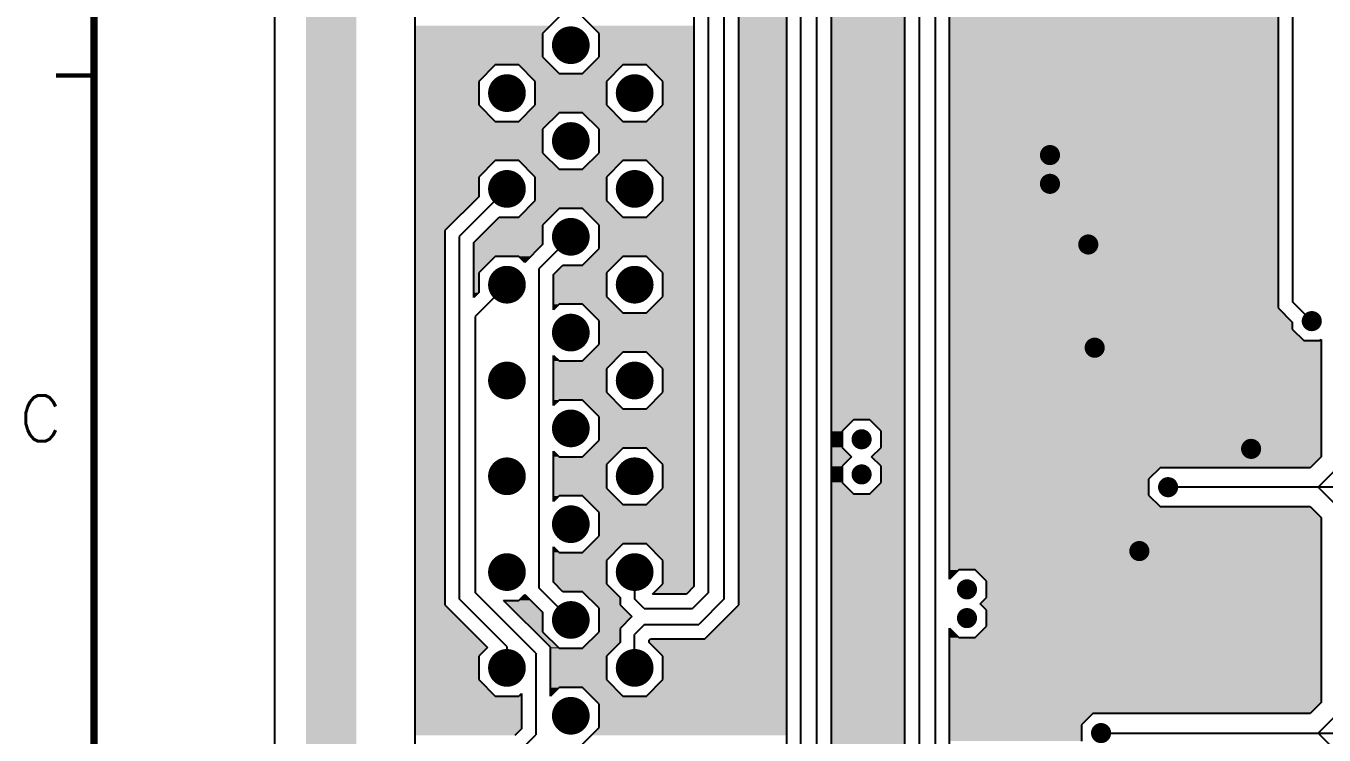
# Model space of a CAD drawing. Extents: x 295 to 953, y 10 to 290.
# Drawn here: x 487.5 to 572.7, y 151.7 to 198.2 of the extents above; entities that cross this region are included whole.
import ezdxf
from ezdxf.enums import TextEntityAlignment as Align

# ---------------------------------------------------------------- set-up
doc = ezdxf.new("R2010")
doc.units = 0
doc.header["$LTSCALE"] = 5
doc.header["$MEASUREMENT"] = 0
doc.layers.get('0').update_dxf_attribs({"linetype": 'CONTINUOUS', "lineweight": 25})
for name, color, linetype in [('L1-TOP_GBR', 7, 'CONTINUOUS'), ('문자', 4, 'CONTINUOUS'), ('테두리', 3, 'CONTINUOUS')]:
    doc.layers.add(name, color=color, linetype=linetype)
doc.styles.get("Standard").update_dxf_attribs({"font": 'simplex.shx'})

# ---------------------------------------------------------------- blocks, each defined once
blk = doc.blocks.new('C')
at = {"layer": '테두리'}
for points, const_width in [([(15, 285), (15, 15), (405, 15), (405, 285), (15, 285)], 0.5), ([(12.5, 195), (15, 195)], 0.3)]:
    blk.add_lwpolyline(points, dxfattribs=dict(at, const_width=const_width))
at = {"layer": '문자'}
blk.add_text('C', height=3, dxfattribs=at).set_placement((11.5, 172.5), align=Align.MIDDLE)

msp = doc.modelspace()

# ---------------------------------------------------------------- linework, layer by layer
for points, const_width in [([(522.654, 196.985, 1), (523.892, 196.985, 1)], 1.238), ([(518.463, 193.842, 1), (519.701, 193.842, 1)], 1.238), ([(526.845, 193.842, 1), (528.083, 193.842, 1)], 1.238), ([(522.654, 190.699, 1), (523.892, 190.699, 1)], 1.238), ([(554.392, 189.775, 1), (555.052, 189.775, 1)], 0.66), ([(518.463, 187.556, 1), (519.701, 187.556, 1)], 1.238), ([(526.845, 187.556, 1), (528.083, 187.556, 1)], 1.238), ([(554.392, 187.889, 1), (555.052, 187.889, 1)], 0.66), ([(522.654, 184.412, 1), (523.892, 184.412, 1)], 1.238), ([(556.906, 183.908, 1), (557.566, 183.908, 1)], 0.66), ([(518.463, 181.269, 1), (519.701, 181.269, 1)], 1.238), ([(526.845, 181.269, 1), (528.083, 181.269, 1)], 1.238), ([(522.654, 178.126, 1), (523.892, 178.126, 1)], 1.238), ([(571.575, 178.878, 1), (572.235, 178.878, 1)], 0.66), ([(557.326, 177.134, 1), (557.986, 177.134, 1)], 0.66), ([(518.463, 174.983, 1), (519.701, 174.983, 1)], 1.238), ([(526.845, 174.983, 1), (528.083, 174.983, 1)], 1.238), ([(522.654, 171.839, 1), (523.892, 171.839, 1)], 1.238), ([(542.028, 171.125, 1), (542.688, 171.125, 1)], 0.66), ([(567.593, 170.496, 1), (568.253, 170.496, 1)], 0.66), ([(518.463, 168.696, 1), (519.701, 168.696, 1)], 1.238), ([(526.845, 168.696, 1), (528.083, 168.696, 1)], 1.238), ([(542.028, 168.82, 1), (542.688, 168.82, 1)], 0.66), ([(562.145, 167.982, 1), (562.805, 167.982, 1)], 0.66), ([(522.654, 165.553, 1), (523.892, 165.553, 1)], 1.238), ([(560.259, 163.791, 1), (560.919, 163.791, 1)], 0.66), ([(518.463, 162.41, 1), (519.701, 162.41, 1)], 1.238), ([(526.845, 162.41, 1), (528.083, 162.41, 1)], 1.238), ([(548.944, 161.276, 1), (549.604, 161.276, 1)], 0.66), ([(522.654, 159.267, 1), (523.892, 159.267, 1)], 1.238), ([(548.944, 159.39, 1), (549.604, 159.39, 1)], 0.66), ([(518.463, 156.123, 1), (519.701, 156.123, 1)], 1.238), ([(526.845, 156.123, 1), (528.083, 156.123, 1)], 1.238), ([(522.654, 152.98, 1), (523.892, 152.98, 1)], 1.238), ([(557.745, 151.846, 1), (558.405, 151.846, 1)], 0.66)]:
    msp.add_lwpolyline(points, format="xyb", close=True, dxfattribs=dict(const_width=const_width))
at = {"layer": 'L1-TOP_GBR'}
for p, q in [((503.828, 231.85), (503.828, 103.15)), ((503.828, 231.85), (503.828, 103.15)), ((513.026, 230.192), (513.026, 100.914)), ((537.428, 230.82), (537.428, 131.492)), ((538.377, 131.099), (538.377, 230.428)), ((539.425, 130.68), (539.425, 230.009)), ((540.373, 130.288), (540.373, 229.616)), ((545.181, 220.972), (545.181, 112.213)), ((546.13, 220.579), (546.13, 111.821)), ((547.178, 220.16), (547.178, 111.402)), ((548.127, 161.938), (548.127, 219.498)), ((531.351, 213.218), (531.351, 161.458)), ((532.3, 161.065), (532.3, 212.825)), ((533.348, 160.646), (533.348, 212.406)), ((534.296, 160.253), (534.296, 211.535)), ((569.699, 206.513), (569.699, 179.743)), ((570.648, 206.12), (570.648, 180.136)), ((522.504, 198.842), (521.417, 197.754)), ((525.129, 197.754), (524.042, 198.842)), ((521.417, 197.754), (521.417, 196.217)), ((525.129, 196.217), (525.129, 197.754)), ((521.417, 196.217), (522.504, 195.129)), ((524.042, 195.129), (525.129, 196.217)), ((518.313, 195.698), (517.226, 194.611)), ((519.851, 195.698), (518.313, 195.698)), ((520.938, 194.611), (519.851, 195.698)), ((522.504, 195.129), (524.042, 195.129)), ((526.695, 195.698), (525.608, 194.611)), ((528.233, 195.698), (526.695, 195.698)), ((529.32, 194.611), (528.233, 195.698)), ((517.226, 194.611), (517.226, 193.073)), ((520.938, 193.073), (520.938, 194.611)), ((525.608, 194.611), (525.608, 193.073)), ((529.32, 193.073), (529.32, 194.611)), ((517.226, 193.073), (518.313, 191.986)), ((519.851, 191.986), (520.938, 193.073)), ((522.504, 192.555), (521.417, 191.468)), ((524.042, 192.555), (522.504, 192.555)), ((525.129, 191.468), (524.042, 192.555)), ((525.608, 193.073), (526.695, 191.986)), ((528.233, 191.986), (529.32, 193.073)), ((518.313, 191.986), (519.851, 191.986)), ((526.695, 191.986), (528.233, 191.986)), ((521.417, 191.468), (521.417, 189.93)), ((525.129, 189.93), (525.129, 191.468)), ((518.313, 189.412), (517.226, 188.325)), ((519.851, 189.412), (518.313, 189.412)), ((520.938, 188.325), (519.851, 189.412)), ((521.417, 189.93), (522.504, 188.843)), ((524.042, 188.843), (525.129, 189.93)), ((526.695, 189.412), (525.608, 188.325)), ((528.233, 189.412), (526.695, 189.412)), ((529.32, 188.325), (528.233, 189.412)), ((517.226, 188.325), (517.226, 187.041)), ((520.938, 186.787), (520.938, 188.325)), ((522.504, 188.843), (524.042, 188.843)), ((525.608, 188.325), (525.608, 186.787)), ((529.32, 186.787), (529.32, 188.325)), ((519.082, 187.556), (515.955, 184.429)), ((517.226, 187.041), (515.006, 184.822)), ((519.851, 185.699), (520.938, 186.787)), ((525.608, 186.787), (526.695, 185.699)), ((528.233, 185.699), (529.32, 186.787)), ((522.504, 186.269), (521.417, 185.181)), ((524.042, 186.269), (522.504, 186.269)), ((525.129, 185.181), (524.042, 186.269)), ((516.904, 184.036), (518.567, 185.699)), ((518.567, 185.699), (519.851, 185.699)), ((521.417, 185.181), (521.417, 183.898)), ((525.129, 183.644), (525.129, 185.181)), ((526.695, 185.699), (528.233, 185.699)), ((515.006, 184.822), (515.006, 160.253)), ((515.955, 184.429), (515.955, 160.646)), ((516.904, 180.433), (516.904, 184.036)), ((523.273, 184.412), (521.194, 182.333)), ((521.417, 183.898), (520.248, 182.73)), ((524.042, 182.556), (525.129, 183.644)), ((518.313, 183.125), (517.226, 182.038)), ((519.851, 183.125), (518.313, 183.125)), ((520.248, 182.73), (519.851, 183.125)), ((521.194, 161.345), (521.194, 182.333)), ((522.143, 181.941), (522.758, 182.556)), ((522.758, 182.556), (524.042, 182.556)), ((526.695, 183.125), (525.608, 182.038)), ((528.233, 183.125), (526.695, 183.125)), ((529.32, 182.038), (528.233, 183.125)), ((517.226, 182.038), (517.226, 180.754)), ((522.143, 179.621), (522.143, 181.941)), ((525.608, 182.038), (525.608, 180.5)), ((529.32, 180.5), (529.32, 182.038)), ((517.226, 180.754), (516.904, 180.433)), ((519.082, 181.269), (517.003, 179.19)), ((522.504, 179.982), (522.143, 179.621)), ((524.042, 179.982), (522.504, 179.982)), ((525.129, 178.895), (524.042, 179.982)), ((525.608, 180.5), (526.695, 179.413)), ((528.233, 179.413), (529.32, 180.5)), ((571.905, 178.878), (570.648, 180.136)), ((517.003, 179.19), (517.003, 161.065)), ((526.695, 179.413), (528.233, 179.413)), ((569.699, 179.743), (570.626, 178.816)), ((525.129, 177.357), (525.129, 178.895)), ((570.626, 178.816), (570.626, 178.349)), ((570.626, 178.349), (571.375, 177.6)), ((524.042, 176.27), (525.129, 177.357)), ((571.375, 177.6), (572.435, 177.6)), ((572.435, 177.6), (572.512, 177.677)), ((572.512, 177.677), (572.512, 169.978)), ((522.143, 176.631), (522.504, 176.27)), ((522.143, 173.334), (522.143, 176.631)), ((526.695, 176.839), (525.608, 175.752)), ((528.233, 176.839), (526.695, 176.839)), ((529.32, 175.752), (528.233, 176.839)), ((522.504, 176.27), (524.042, 176.27)), ((525.608, 175.752), (525.608, 174.214)), ((529.32, 174.214), (529.32, 175.752)), ((525.608, 174.214), (526.695, 173.126)), ((528.233, 173.126), (529.32, 174.214)), ((522.504, 173.696), (522.143, 173.334)), ((524.042, 173.696), (522.504, 173.696)), ((525.129, 172.608), (524.042, 173.696)), ((526.695, 173.126), (528.233, 173.126)), ((525.129, 171.071), (525.129, 172.608)), ((541.829, 172.404), (541.08, 171.655)), ((542.888, 172.404), (541.829, 172.404)), ((543.637, 171.655), (542.888, 172.404)), ((541.08, 171.655), (541.08, 170.595)), ((543.637, 170.595), (543.637, 171.655)), ((524.042, 169.983), (525.129, 171.071)), ((526.695, 170.552), (525.608, 169.465)), ((528.233, 170.552), (526.695, 170.552)), ((529.32, 169.465), (528.233, 170.552)), ((541.08, 170.595), (541.702, 169.973)), ((543.015, 169.973), (543.637, 170.595)), ((522.143, 170.345), (522.504, 169.983)), ((522.143, 167.048), (522.143, 170.345)), ((522.504, 169.983), (524.042, 169.983)), ((541.702, 169.973), (541.08, 169.35)), ((543.637, 169.35), (543.015, 169.973)), ((572.512, 169.978), (571.794, 169.261)), ((525.608, 169.465), (525.608, 167.927)), ((529.32, 167.927), (529.32, 169.465)), ((541.08, 169.35), (541.08, 168.29)), ((543.637, 168.29), (543.637, 169.35)), ((561.945, 169.261), (561.196, 168.511)), ((571.794, 169.261), (561.945, 169.261)), ((573.791, 169.449), (572.324, 167.982)), ((525.608, 167.927), (526.695, 166.84)), ((528.233, 166.84), (529.32, 167.927)), ((541.08, 168.29), (541.829, 167.541)), ((542.888, 167.541), (543.637, 168.29)), ((561.196, 168.511), (561.196, 167.452)), ((572.324, 167.982), (562.475, 167.982)), ((572.324, 167.982), (573.791, 166.515)), ((573.791, 167.982), (572.324, 167.982)), ((522.504, 167.409), (522.143, 167.048)), ((524.042, 167.409), (522.504, 167.409)), ((525.129, 166.322), (524.042, 167.409)), ((541.829, 167.541), (542.888, 167.541)), ((561.196, 167.452), (561.945, 166.703)), ((525.129, 164.784), (525.129, 166.322)), ((526.695, 166.84), (528.233, 166.84)), ((561.945, 166.703), (571.794, 166.703)), ((571.794, 166.703), (572.512, 165.985)), ((572.512, 165.985), (572.512, 153.843)), ((524.042, 163.697), (525.129, 164.784)), ((522.143, 164.058), (522.504, 163.697)), ((522.143, 161.738), (522.143, 164.058)), ((522.504, 163.697), (524.042, 163.697)), ((526.695, 164.266), (525.608, 163.179)), ((528.233, 164.266), (526.695, 164.266)), ((529.32, 163.179), (528.233, 164.266)), ((525.608, 163.179), (525.608, 161.641)), ((529.32, 161.641), (529.32, 163.179)), ((527.464, 162.41), (527.464, 160.646)), ((548.744, 162.555), (548.127, 161.938)), ((549.803, 162.555), (548.744, 162.555)), ((550.552, 161.806), (549.803, 162.555)), ((520.984, 157.084), (517.003, 161.065)), ((523.273, 159.267), (521.194, 161.345)), ((522.758, 161.123), (522.143, 161.738)), ((524.042, 161.123), (522.758, 161.123)), ((525.129, 160.035), (524.042, 161.123)), ((525.608, 161.641), (526.515, 160.733)), ((528.645, 160.966), (529.32, 161.641)), ((531.351, 161.458), (530.859, 160.966)), ((532.3, 161.065), (531.252, 160.017)), ((550.552, 160.747), (550.552, 161.806)), ((515.006, 160.253), (517.796, 157.463)), ((519.082, 157.519), (515.955, 160.646)), ((518.856, 160.554), (519.851, 160.554)), ((521.933, 157.476), (518.856, 160.554)), ((519.851, 160.554), (520.248, 160.95)), ((520.248, 160.95), (521.417, 159.781)), ((526.515, 160.733), (526.515, 160.253)), ((526.515, 160.253), (527.282, 159.486)), ((528.092, 160.017), (527.464, 160.646)), ((530.859, 160.966), (528.645, 160.966)), ((533.348, 160.646), (531.671, 158.97)), ((532.064, 158.021), (534.296, 160.253)), ((550.14, 160.334), (550.552, 160.747)), ((550.552, 159.92), (550.14, 160.334)), ((521.417, 159.781), (521.417, 158.498)), ((525.129, 158.498), (525.129, 160.035)), ((527.282, 159.486), (526.515, 158.717)), ((528.092, 160.017), (531.252, 160.017)), ((550.552, 158.861), (550.552, 159.92)), ((521.417, 158.498), (522.504, 157.41)), ((524.042, 157.41), (525.129, 158.498)), ((526.515, 158.717), (526.515, 157.8)), ((528.109, 158.97), (527.464, 158.324)), ((528.109, 158.97), (531.671, 158.97)), ((548.127, 158.729), (548.744, 158.112)), ((548.127, 111.009), (548.127, 158.729)), ((549.803, 158.112), (550.552, 158.861)), ((526.515, 157.8), (525.608, 156.892)), ((527.464, 156.123), (527.464, 158.324)), ((528.413, 157.932), (528.502, 158.021)), ((528.413, 157.8), (528.413, 157.932)), ((529.32, 156.892), (528.413, 157.8)), ((528.502, 158.021), (532.064, 158.021)), ((548.744, 158.112), (549.803, 158.112)), ((517.796, 157.463), (517.226, 156.892)), ((517.226, 156.892), (517.226, 155.354)), ((519.082, 157.519), (519.082, 156.123)), ((520.984, 157.084), (520.984, 151.739)), ((521.933, 154.265), (521.933, 157.476)), ((522.504, 157.41), (524.042, 157.41)), ((525.608, 156.892), (525.608, 155.354)), ((529.32, 155.354), (529.32, 156.892)), ((517.226, 155.354), (518.313, 154.267)), ((525.608, 155.354), (526.695, 154.267)), ((528.233, 154.267), (529.32, 155.354)), ((518.313, 154.267), (519.851, 154.267)), ((519.851, 154.267), (520.035, 154.452)), ((520.035, 154.452), (520.035, 152.132)), ((522.504, 154.836), (521.933, 154.265)), ((524.042, 154.836), (522.504, 154.836)), ((525.129, 153.749), (524.042, 154.836)), ((526.695, 154.267), (528.233, 154.267)), ((525.129, 152.211), (525.129, 153.749)), ((572.512, 153.843), (571.794, 153.125)), ((557.545, 153.125), (556.796, 152.376)), ((571.794, 153.125), (557.545, 153.125)), ((572.324, 151.846), (573.791, 153.313)), ((519.082, 149.837), (520.984, 151.739)), ((520.035, 152.132), (519.597, 151.693)), ((524.042, 151.124), (525.129, 152.211)), ((556.796, 152.376), (556.796, 151.317)), ((558.075, 151.846), (572.324, 151.846)), ((573.791, 150.38), (572.324, 151.846)), ((572.324, 151.846), (573.791, 151.846))]:
    msp.add_line(p, q, dxfattribs=at)
for points in [[(505.89, 100.262), (505.89, 234.738), (509.19, 100.262), (509.19, 234.738)], [(540.373, 172.404), (540.373, 220.972), (545.181, 172.404), (545.181, 220.972)], [(534.296, 160.253), (534.297, 210.918), (537.428, 160.253), (537.428, 210.918)], [(548.127, 179.743), (548.127, 206.513), (569.699, 179.743), (569.699, 206.513)], [(513.026, 197.754), (513.026, 198.272), (521.417, 197.754), (521.935, 198.272)], [(513.026, 196.217), (513.026, 197.754), (521.417, 196.217), (521.417, 197.754)], [(525.129, 197.754), (524.611, 198.272), (531.351, 197.754), (531.351, 198.272)], [(525.129, 196.217), (525.129, 197.754), (531.351, 196.217), (531.351, 197.754)], [(513.026, 195.698), (513.026, 196.217), (521.935, 195.698), (521.417, 196.217)], [(524.611, 195.698), (525.129, 196.217), (531.351, 195.698), (531.351, 196.217)], [(513.026, 194.611), (513.026, 195.698), (517.226, 194.611), (518.313, 195.698)], [(513.026, 195.698), (513.026, 195.698), (518.313, 195.698), (519.851, 195.698)], [(520.42, 195.129), (519.851, 195.698), (522.504, 195.129), (521.935, 195.698)], [(520.938, 194.611), (520.42, 195.129), (525.608, 194.611), (526.126, 195.129)], [(520.42, 195.129), (520.42, 195.129), (524.042, 195.129), (522.504, 195.129)], [(524.042, 195.129), (524.611, 195.698), (526.126, 195.129), (526.695, 195.698)], [(524.611, 195.698), (524.611, 195.698), (526.695, 195.698), (528.233, 195.698)], [(529.32, 194.611), (528.233, 195.698), (531.351, 194.611), (531.351, 195.698)], [(513.026, 193.073), (513.026, 194.611), (517.226, 193.073), (517.226, 194.611)], [(520.938, 193.073), (520.938, 194.611), (525.608, 193.073), (525.608, 194.611)], [(529.32, 193.073), (529.32, 194.611), (531.351, 193.073), (531.351, 194.611)], [(513.026, 191.986), (513.026, 193.073), (518.313, 191.986), (517.226, 193.073)], [(519.851, 191.986), (520.42, 192.555), (521.935, 191.986), (522.504, 192.555)], [(520.42, 192.555), (520.938, 193.073), (526.126, 192.555), (525.608, 193.073)], [(520.42, 192.555), (520.42, 192.555), (522.504, 192.555), (524.042, 192.555)], [(524.611, 191.986), (524.042, 192.555), (526.695, 191.986), (526.126, 192.555)], [(528.233, 191.986), (529.32, 193.073), (531.351, 191.986), (531.351, 193.073)], [(513.026, 191.468), (513.026, 191.986), (521.417, 191.468), (521.935, 191.986)], [(513.026, 191.986), (513.026, 191.986), (519.851, 191.986), (518.313, 191.986)], [(525.129, 191.468), (524.611, 191.986), (531.351, 191.468), (531.351, 191.986)], [(524.611, 191.986), (524.611, 191.986), (528.233, 191.986), (526.695, 191.986)], [(513.026, 189.93), (513.026, 191.468), (521.417, 189.93), (521.417, 191.468)], [(525.129, 189.93), (525.129, 191.468), (531.351, 189.93), (531.351, 191.468)], [(513.026, 189.412), (513.026, 189.93), (521.935, 189.412), (521.417, 189.93)], [(513.026, 188.325), (513.026, 189.412), (517.226, 188.325), (518.313, 189.412)], [(513.026, 189.412), (513.026, 189.412), (518.313, 189.412), (519.851, 189.412)], [(520.42, 188.843), (519.851, 189.412), (522.504, 188.843), (521.935, 189.412)], [(524.042, 188.843), (524.611, 189.412), (526.126, 188.843), (526.695, 189.412)], [(524.611, 189.412), (525.129, 189.93), (531.351, 189.412), (531.351, 189.93)], [(524.611, 189.412), (524.611, 189.412), (526.695, 189.412), (528.233, 189.412)], [(529.32, 188.325), (528.233, 189.412), (531.351, 188.325), (531.351, 189.412)], [(513.026, 187.041), (513.026, 188.325), (517.226, 187.041), (517.226, 188.325)], [(520.938, 188.325), (520.42, 188.843), (525.608, 188.325), (526.126, 188.843)], [(520.938, 186.787), (520.938, 188.325), (525.608, 186.787), (525.608, 188.325)], [(529.32, 186.787), (529.32, 188.325), (531.351, 186.787), (531.351, 188.325)], [(513.026, 184.822), (513.026, 187.041), (515.006, 184.822), (517.226, 187.041)], [(520.42, 186.269), (520.938, 186.787), (526.126, 186.269), (525.608, 186.787)], [(528.233, 185.699), (529.32, 186.787), (531.351, 185.699), (531.351, 186.787)], [(519.851, 185.699), (520.42, 186.269), (521.935, 185.699), (522.504, 186.269)], [(520.42, 186.269), (520.42, 186.269), (522.504, 186.269), (524.042, 186.269)], [(524.611, 185.699), (524.042, 186.269), (526.695, 185.699), (526.126, 186.269)], [(516.904, 184.036), (518.049, 185.181), (521.417, 184.036), (521.417, 185.181)], [(518.049, 185.181), (518.567, 185.699), (521.417, 185.181), (521.935, 185.699)], [(525.129, 185.181), (524.611, 185.699), (531.351, 185.181), (531.351, 185.699)], [(524.611, 185.699), (524.611, 185.699), (528.233, 185.699), (526.695, 185.699)], [(525.129, 183.644), (525.129, 185.181), (531.351, 183.644), (531.351, 185.181)], [(513.026, 160.253), (513.026, 184.822), (515.006, 160.253), (515.006, 184.822)], [(516.904, 183.898), (516.904, 184.036), (521.417, 183.898), (521.417, 184.036)], [(516.904, 183.125), (516.904, 183.898), (520.644, 183.125), (521.417, 183.898)], [(524.611, 183.125), (525.129, 183.644), (531.351, 183.125), (531.351, 183.644)], [(516.904, 182.038), (516.904, 183.125), (517.226, 182.038), (518.313, 183.125)], [(516.904, 183.125), (516.904, 183.125), (518.313, 183.125), (519.851, 183.125)], [(520.248, 182.73), (519.851, 183.125), (520.248, 182.73), (520.644, 183.125)], [(522.24, 182.038), (522.758, 182.556), (525.608, 182.038), (526.126, 182.556)], [(524.042, 182.556), (524.611, 183.125), (526.126, 182.556), (526.695, 183.125)], [(524.611, 183.125), (524.611, 183.125), (526.695, 183.125), (528.233, 183.125)], [(529.32, 182.038), (528.233, 183.125), (531.351, 182.038), (531.351, 183.125)], [(516.904, 180.754), (516.904, 182.038), (517.226, 180.754), (517.226, 182.038)], [(522.143, 181.941), (522.24, 182.038), (525.608, 181.941), (525.608, 182.038)], [(522.143, 180.5), (522.143, 181.941), (525.608, 180.5), (525.608, 181.941)], [(529.32, 180.5), (529.32, 182.038), (531.351, 180.5), (531.351, 182.038)], [(516.904, 180.433), (516.904, 180.754), (516.904, 180.433), (517.226, 180.754)], [(522.143, 179.982), (522.143, 180.5), (526.126, 179.982), (525.608, 180.5)], [(522.143, 179.621), (522.143, 179.982), (522.143, 179.621), (522.504, 179.982)], [(522.143, 179.982), (522.143, 179.982), (522.504, 179.982), (524.042, 179.982)], [(524.611, 179.413), (524.042, 179.982), (526.695, 179.413), (526.126, 179.982)], [(528.233, 179.413), (529.32, 180.5), (531.351, 179.413), (531.351, 180.5)], [(525.129, 178.895), (524.611, 179.413), (531.351, 178.895), (531.351, 179.413)], [(524.611, 179.413), (524.611, 179.413), (528.233, 179.413), (526.695, 179.413)], [(548.127, 178.816), (548.127, 179.743), (570.626, 178.816), (569.699, 179.743)], [(525.129, 177.357), (525.129, 178.895), (531.351, 177.357), (531.351, 178.895)], [(548.127, 178.349), (548.127, 178.816), (570.626, 178.349), (570.626, 178.816)], [(548.127, 177.6), (548.127, 178.349), (571.375, 177.6), (570.626, 178.349)], [(524.611, 176.839), (525.129, 177.357), (531.351, 176.839), (531.351, 177.357)], [(548.127, 169.978), (548.127, 177.6), (572.512, 169.978), (572.512, 177.6)], [(572.435, 177.6), (572.512, 177.677), (572.512, 177.6), (572.512, 177.677)], [(522.143, 176.27), (522.143, 176.631), (522.504, 176.27), (522.143, 176.631)], [(524.042, 176.27), (524.611, 176.839), (526.126, 176.27), (526.695, 176.839)], [(524.611, 176.839), (524.611, 176.839), (526.695, 176.839), (528.233, 176.839)], [(529.32, 175.752), (528.233, 176.839), (531.351, 175.752), (531.351, 176.839)], [(522.143, 175.752), (522.143, 176.27), (525.608, 175.752), (526.126, 176.27)], [(522.143, 174.214), (522.143, 175.752), (525.608, 174.214), (525.608, 175.752)], [(529.32, 174.214), (529.32, 175.752), (531.351, 174.214), (531.351, 175.752)], [(522.143, 173.696), (522.143, 174.214), (526.126, 173.696), (525.608, 174.214)], [(528.233, 173.126), (529.32, 174.214), (531.351, 173.126), (531.351, 174.214)], [(522.143, 173.334), (522.143, 173.696), (522.143, 173.334), (522.504, 173.696)], [(522.143, 173.696), (522.143, 173.696), (522.504, 173.696), (524.042, 173.696)], [(524.611, 173.126), (524.042, 173.696), (526.695, 173.126), (526.126, 173.696)], [(525.129, 172.608), (524.611, 173.126), (531.351, 172.608), (531.351, 173.126)], [(524.611, 173.126), (524.611, 173.126), (528.233, 173.126), (526.695, 173.126)], [(525.129, 171.071), (525.129, 172.608), (531.351, 171.071), (531.351, 172.608)], [(540.373, 171.655), (540.373, 172.404), (541.08, 171.655), (541.829, 172.404)], [(540.373, 172.404), (540.373, 172.404), (541.829, 172.404), (542.888, 172.404)], [(543.637, 171.655), (542.888, 172.404), (545.181, 171.655), (545.181, 172.404)], [(540.373, 170.595), (540.373, 171.655), (541.08, 170.595), (541.08, 171.655)], [(543.637, 170.595), (543.637, 171.655), (545.181, 170.595), (545.181, 171.655)], [(524.042, 169.983), (524.611, 170.552), (526.126, 169.983), (526.695, 170.552)], [(524.611, 170.552), (525.129, 171.071), (531.351, 170.552), (531.351, 171.071)], [(524.611, 170.552), (524.611, 170.552), (526.695, 170.552), (528.233, 170.552)], [(529.32, 169.465), (528.233, 170.552), (531.351, 169.465), (531.351, 170.552)], [(540.373, 169.973), (540.373, 170.595), (541.702, 169.973), (541.08, 170.595)], [(543.015, 169.973), (543.637, 170.595), (545.181, 169.973), (545.181, 170.595)], [(522.143, 169.983), (522.143, 170.345), (522.504, 169.983), (522.143, 170.345)], [(522.143, 169.465), (522.143, 169.983), (525.608, 169.465), (526.126, 169.983)], [(540.373, 169.35), (540.373, 169.973), (541.08, 169.35), (541.702, 169.973)], [(543.637, 169.35), (543.015, 169.973), (545.181, 169.35), (545.181, 169.973)], [(548.127, 169.261), (548.127, 169.978), (571.794, 169.261), (572.512, 169.978)], [(522.143, 167.927), (522.143, 169.465), (525.608, 167.927), (525.608, 169.465)], [(529.32, 167.927), (529.32, 169.465), (531.351, 167.927), (531.351, 169.465)], [(540.373, 168.29), (540.373, 169.35), (541.08, 168.29), (541.08, 169.35)], [(543.637, 168.29), (543.637, 169.35), (545.181, 168.29), (545.181, 169.35)], [(548.127, 168.511), (548.127, 169.261), (561.196, 168.511), (561.945, 169.261)], [(548.127, 169.261), (548.127, 169.261), (561.945, 169.261), (571.794, 169.261)], [(522.143, 167.409), (522.143, 167.927), (526.126, 167.409), (525.608, 167.927)], [(528.233, 166.84), (529.32, 167.927), (531.351, 166.84), (531.351, 167.927)], [(540.373, 167.541), (540.373, 168.29), (541.829, 167.541), (541.08, 168.29)], [(542.888, 167.541), (543.637, 168.29), (545.181, 167.541), (545.181, 168.29)], [(548.127, 167.452), (548.127, 168.511), (561.196, 167.452), (561.196, 168.511)], [(522.143, 167.048), (522.143, 167.409), (522.143, 167.048), (522.504, 167.409)], [(522.143, 167.409), (522.143, 167.409), (522.504, 167.409), (524.042, 167.409)], [(524.611, 166.84), (524.042, 167.409), (526.695, 166.84), (526.126, 167.409)], [(540.373, 130.288), (540.373, 167.541), (545.181, 130.288), (545.181, 167.541)], [(548.127, 166.703), (548.127, 167.452), (561.945, 166.703), (561.196, 167.452)], [(525.129, 166.322), (524.611, 166.84), (531.351, 166.322), (531.351, 166.84)], [(525.129, 164.784), (525.129, 166.322), (531.351, 164.784), (531.351, 166.322)], [(548.127, 165.985), (548.127, 166.703), (572.512, 165.985), (571.794, 166.703)], [(548.127, 166.703), (548.127, 166.703), (571.794, 166.703), (561.945, 166.703)], [(548.127, 162.555), (548.127, 165.985), (572.512, 162.555), (572.512, 165.985)], [(524.611, 164.266), (525.129, 164.784), (531.351, 164.266), (531.351, 164.784)], [(522.143, 163.697), (522.143, 164.058), (522.504, 163.697), (522.143, 164.058)], [(522.143, 163.179), (522.143, 163.697), (525.608, 163.179), (526.126, 163.697)], [(524.042, 163.697), (524.611, 164.266), (526.126, 163.697), (526.695, 164.266)], [(524.611, 164.266), (524.611, 164.266), (526.695, 164.266), (528.233, 164.266)], [(529.32, 163.179), (528.233, 164.266), (531.351, 163.179), (531.351, 164.266)], [(522.143, 161.738), (522.143, 163.179), (525.608, 161.738), (525.608, 163.179)], [(529.32, 161.641), (529.32, 163.179), (531.351, 161.641), (531.351, 163.179)], [(548.127, 161.938), (548.127, 162.555), (548.127, 161.938), (548.744, 162.555)], [(548.127, 162.555), (548.127, 162.555), (548.744, 162.555), (549.803, 162.555)], [(550.552, 161.806), (549.803, 162.555), (572.512, 161.806), (572.512, 162.555)], [(522.24, 161.641), (522.143, 161.738), (525.608, 161.641), (525.608, 161.738)], [(522.758, 161.123), (522.24, 161.641), (526.126, 161.123), (525.608, 161.641)], [(524.431, 160.733), (524.042, 161.123), (526.515, 160.733), (526.126, 161.123)], [(528.645, 160.966), (529.137, 161.458), (530.86, 160.966), (531.351, 161.458)], [(529.137, 161.458), (529.32, 161.641), (531.351, 161.458), (531.351, 161.641)], [(550.552, 160.747), (550.552, 161.806), (572.512, 160.747), (572.512, 161.806)], [(513.026, 157.463), (513.026, 160.253), (517.796, 157.463), (515.006, 160.253)], [(519.628, 159.781), (518.856, 160.554), (521.417, 159.781), (520.644, 160.554)], [(519.851, 160.554), (520.248, 160.949), (520.644, 160.554), (520.248, 160.949)], [(524.911, 160.253), (524.431, 160.733), (526.515, 160.253), (526.515, 160.733)], [(525.129, 160.035), (524.911, 160.253), (526.733, 160.035), (526.515, 160.253)], [(530.859, 160.966), (528.645, 160.966), (530.859, 160.966), (530.86, 160.966)], [(532.064, 158.021), (534.296, 160.253), (537.428, 158.021), (537.428, 160.253)], [(550.14, 160.334), (550.552, 160.747), (572.512, 160.334), (572.512, 160.747)], [(550.552, 159.92), (550.14, 160.334), (572.512, 159.92), (572.512, 160.334)], [(520.912, 158.498), (519.628, 159.781), (521.417, 158.498), (521.417, 159.781)], [(525.129, 159.486), (525.129, 160.035), (527.282, 159.486), (526.733, 160.035)], [(525.129, 158.717), (525.129, 159.486), (526.515, 158.717), (527.282, 159.486)], [(550.552, 158.861), (550.552, 159.92), (572.512, 158.861), (572.512, 159.92)], [(521.933, 157.476), (520.912, 158.498), (522.438, 157.476), (521.417, 158.498)], [(524.431, 157.8), (525.129, 158.498), (526.515, 157.8), (526.515, 158.498)], [(525.129, 158.498), (525.129, 158.717), (526.515, 158.498), (526.515, 158.717)], [(548.127, 158.112), (548.127, 158.729), (548.744, 158.112), (548.127, 158.729)], [(549.803, 158.112), (550.552, 158.861), (572.512, 158.112), (572.512, 158.861)], [(524.042, 157.41), (524.431, 157.8), (526.126, 157.41), (526.515, 157.8)], [(528.413, 157.932), (528.502, 158.021), (537.428, 157.932), (537.428, 158.021)], [(528.413, 157.8), (528.413, 157.932), (537.428, 157.8), (537.428, 157.932)], [(529.32, 156.892), (528.413, 157.8), (537.428, 156.892), (537.428, 157.8)], [(548.127, 153.843), (548.127, 158.112), (572.512, 153.843), (572.512, 158.112)], [(513.026, 156.892), (513.026, 157.463), (517.226, 156.892), (517.796, 157.463)], [(513.026, 155.354), (513.026, 156.892), (517.226, 155.354), (517.226, 156.892)], [(521.933, 157.41), (521.933, 157.476), (522.504, 157.41), (522.438, 157.476)], [(521.933, 156.892), (521.933, 157.41), (525.608, 156.892), (526.126, 157.41)], [(521.933, 155.354), (521.933, 156.892), (525.608, 155.354), (525.608, 156.892)], [(529.32, 155.354), (529.32, 156.892), (537.428, 155.354), (537.428, 156.892)], [(513.026, 154.267), (513.026, 155.354), (518.313, 154.267), (517.226, 155.354)], [(521.933, 154.836), (521.933, 155.354), (526.126, 154.836), (525.608, 155.354)], [(528.233, 154.267), (529.32, 155.354), (537.428, 154.267), (537.428, 155.354)], [(513.026, 152.132), (513.026, 154.267), (520.035, 152.132), (520.035, 154.267)], [(519.851, 154.267), (520.035, 154.452), (520.035, 154.267), (520.035, 154.452)], [(521.933, 154.265), (521.933, 154.836), (521.933, 154.265), (522.504, 154.836)], [(521.933, 154.836), (521.933, 154.836), (522.504, 154.836), (524.042, 154.836)], [(524.611, 154.267), (524.042, 154.836), (526.695, 154.267), (526.126, 154.836)], [(525.129, 153.749), (524.611, 154.267), (537.428, 153.749), (537.428, 154.267)], [(524.611, 154.267), (524.611, 154.267), (528.233, 154.267), (526.695, 154.267)], [(525.129, 152.211), (525.129, 153.749), (537.428, 152.211), (537.428, 153.749)], [(548.127, 153.125), (548.127, 153.843), (571.794, 153.125), (572.512, 153.843)], [(548.127, 152.376), (548.127, 153.125), (556.796, 152.376), (557.545, 153.125)], [(548.127, 153.125), (548.127, 153.125), (557.545, 153.125), (571.794, 153.125)], [(513.026, 151.693), (513.026, 152.132), (519.597, 151.693), (520.035, 152.132)], [(524.611, 151.693), (525.129, 152.211), (537.428, 151.693), (537.428, 152.211)], [(548.127, 151.317), (548.127, 152.376), (556.796, 151.317), (556.796, 152.376)]]:
    msp.add_solid(points, dxfattribs=at)

# ---------------------------------------------------------------- block references
msp.add_blockref('C', (476.978, 0))

doc.saveas('drawing.dxf')
